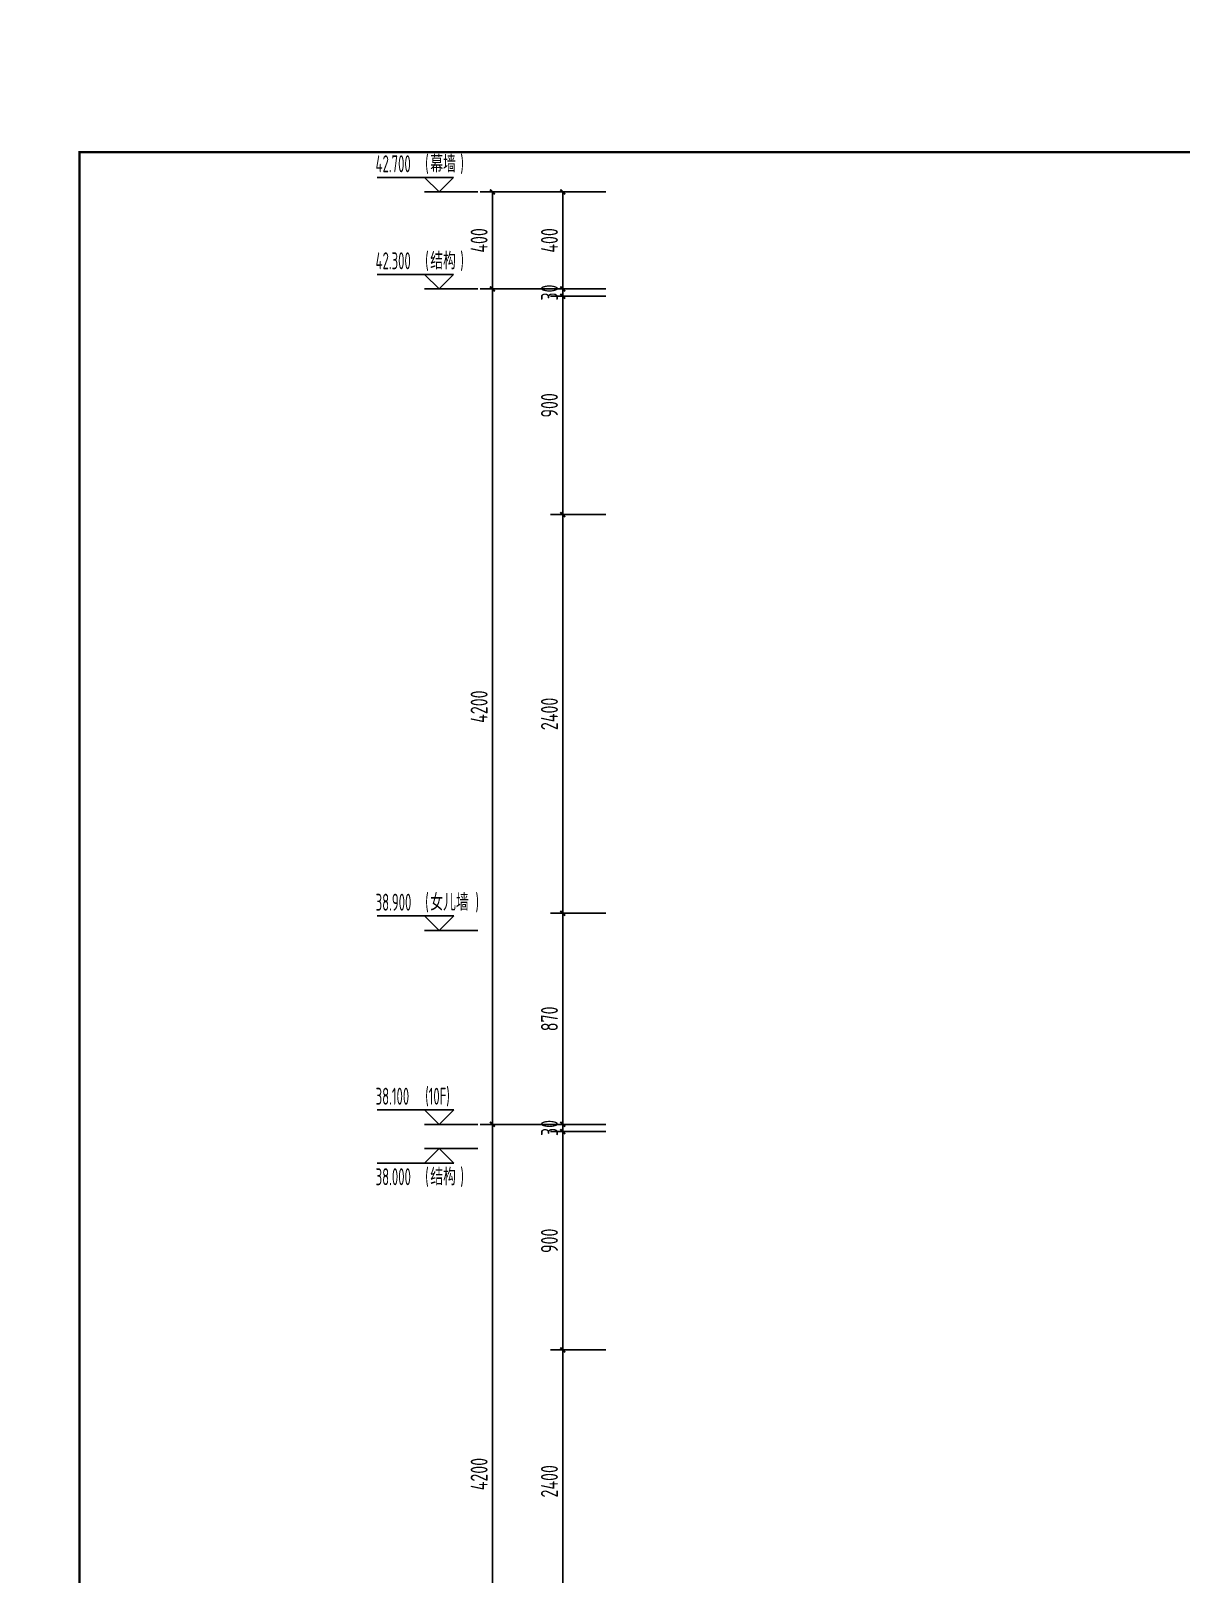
# Model space of a CAD drawing. Extents: x 198753 to 882193, y -399300 to 132460.
# Drawn here: x 342835 to 347578, y -184216 to -177853 of the extents above; entities that cross this region are included whole.
import ezdxf

# ---------------------------------------------------------------- set-up
doc = ezdxf.new("R2010")
doc.units = 0
doc.header["$LTSCALE"] = 1000
doc.header["$MEASUREMENT"] = 0
for name, color, linetype in [('01-标注_尺寸', 124, 'Continuous'), ('01-标注_标高', 200, 'Continuous'), ('02-TEXT_标注', 130, 'Continuous')]:
    doc.layers.add(name, color=color, linetype=linetype)
doc.styles.add('_TCH_DIM', font='ROS1', dxfattribs={"width": 0.8, "bigfont": 'JD'})
doc.styles.add('_TCH_DIM_T3', font='ROS1', dxfattribs={"width": 0.8, "bigfont": 'JD'})
doc.dimstyles.new('_TCH_ARCH&&20', dxfattribs={"dimtxt": 70, "dimasz": 20, "dimexe": 50, "dimexo": 60, "dimgap": 20, "dimtad": 1, "dimdec": 0, "dimzin": 0, "dimdsep": 46, "dimtxsty": '_TCH_DIM_T3', "dimblk": 'ARCHTICK', "dimcen": 0.09, "dimclrt": 4, "dimazin": 2, "dimtfac": 1, "dimtdec": 0, "dimtix": 1, "dimtmove": 2, "dimatfit": 3, "dimfxl": 0, "dimtolj": 1, "dimtzin": 0, "dimarcsym": 0})

# ---------------------------------------------------------------- blocks, each defined once
blk = doc.blocks.new('图框-A1+3-4')
for points, const_width in [([(0, 0), (1471, 0), (1471, 594), (0, 594)], 0.05), ([(1396, 584), (25, 584), (25, 10), (1396, 10)], 0.5)]:
    blk.add_lwpolyline(points, close=True, dxfattribs=dict(const_width=const_width))
blk = doc.blocks.new('_ArchTick')
at = {"color": 0, "linetype": 'ByBlock', "const_width": 0.4}
blk.add_lwpolyline([(-0.5, -0.5), (0.5, 0.5)], dxfattribs=at)
blk = doc.blocks.new('*D1804')
at = {"layer": '01-标注_尺寸', "color": 0, "lineweight": -2, "transparency": 16777216}
for p, q in [((345205.9, -183291.7), (344978.3, -183291.7)), ((345028.3, -184375.3), (345028.3, -183291.7)), ((345205.9, -184375.3), (344978.3, -184375.3))]:
    blk.add_line(p, q, dxfattribs=at)
at = {"layer": 'Defpoints', "color": 0, "transparency": 16777216}
for p in [(345028.3, -183291.7), (345265.9, -183291.7), (345265.9, -184375.3)]:
    blk.add_point(p, dxfattribs=at)
at = {"layer": '01-标注_尺寸', "color": 0, "lineweight": -2, "transparency": 16777216, "xscale": 20, "yscale": 20, "zscale": 20}
for p, rotation in [((345028.3, -183291.7), 90), ((345028.3, -184375.3), 270)]:
    blk.add_blockref('_ArchTick', p, dxfattribs=dict(at, rotation=rotation))
at = {"layer": '01-标注_尺寸', "color": 4, "transparency": 16777216, "insert": (344973.3, -183833.5), "char_height": 70, "attachment_point": 5, "rotation": 90, "style": '_TCH_DIM_T3'}
blk.add_mtext('\\A1;2400', dxfattribs=at)
blk = doc.blocks.new('*D1805')
at = {"layer": '01-标注_尺寸', "color": 0, "lineweight": -2, "transparency": 16777216}
for p, q in [((345205.9, -182391.7), (344978.3, -182391.7)), ((345028.3, -183291.7), (345028.3, -182391.7)), ((345205.9, -183291.7), (344978.3, -183291.7))]:
    blk.add_line(p, q, dxfattribs=at)
at = {"layer": 'Defpoints', "color": 0, "transparency": 16777216}
for p in [(345028.3, -182391.7), (345265.9, -182391.7), (345265.9, -183291.7)]:
    blk.add_point(p, dxfattribs=at)
at = {"layer": '01-标注_尺寸', "color": 0, "lineweight": -2, "transparency": 16777216, "xscale": 20, "yscale": 20, "zscale": 20}
for p, rotation in [((345028.3, -182391.7), 90), ((345028.3, -183291.7), 270)]:
    blk.add_blockref('_ArchTick', p, dxfattribs=dict(at, rotation=rotation))
at = {"layer": '01-标注_尺寸', "color": 4, "transparency": 16777216, "insert": (344973.3, -182841.7), "char_height": 70, "attachment_point": 5, "rotation": 90, "style": '_TCH_DIM_T3'}
blk.add_mtext('\\A1;900', dxfattribs=at)
blk = doc.blocks.new('*D1806')
at = {"layer": '01-标注_尺寸', "color": 0, "lineweight": -2, "transparency": 16777216}
for p, q in [((345205.9, -182361.7), (344978.3, -182361.7)), ((345028.3, -182361.7), (345028.3, -182341.7)), ((345028.3, -182391.7), (345028.3, -182361.7)), ((345205.9, -182391.7), (344978.3, -182391.7)), ((345028.3, -182391.7), (345028.3, -182411.7))]:
    blk.add_line(p, q, dxfattribs=at)
at = {"layer": 'Defpoints', "color": 0, "transparency": 16777216}
for p in [(345028.3, -182361.7), (345265.9, -182361.7), (345265.9, -182391.7)]:
    blk.add_point(p, dxfattribs=at)
at = {"layer": '01-标注_尺寸', "color": 0, "lineweight": -2, "transparency": 16777216, "xscale": 20, "yscale": 20, "zscale": 20}
for p, rotation in [((345028.3, -182361.7), 270), ((345028.3, -182391.7), 90)]:
    blk.add_blockref('_ArchTick', p, dxfattribs=dict(at, rotation=rotation))
at = {"layer": '01-标注_尺寸', "color": 4, "transparency": 16777216, "insert": (344973.3, -182376.7), "char_height": 70, "attachment_point": 5, "rotation": 90, "style": '_TCH_DIM_T3'}
blk.add_mtext('\\A1;30', dxfattribs=at)
blk = doc.blocks.new('*D1807')
at = {"layer": '01-标注_尺寸', "color": 0, "lineweight": -2, "transparency": 16777216}
for p, q in [((345205.9, -181491.5), (344978.3, -181491.5)), ((345028.3, -182361.7), (345028.3, -181491.5)), ((345205.9, -182361.7), (344978.3, -182361.7))]:
    blk.add_line(p, q, dxfattribs=at)
at = {"layer": 'Defpoints', "color": 0, "transparency": 16777216}
for p in [(345028.3, -181491.5), (345265.9, -181491.5), (345265.9, -182361.7)]:
    blk.add_point(p, dxfattribs=at)
at = {"layer": '01-标注_尺寸', "color": 0, "lineweight": -2, "transparency": 16777216, "xscale": 20, "yscale": 20, "zscale": 20}
for p, rotation in [((345028.3, -181491.5), 90), ((345028.3, -182361.7), 270)]:
    blk.add_blockref('_ArchTick', p, dxfattribs=dict(at, rotation=rotation))
at = {"layer": '01-标注_尺寸', "color": 4, "transparency": 16777216, "insert": (344973.3, -181926.6), "char_height": 70, "attachment_point": 5, "rotation": 90, "style": '_TCH_DIM_T3'}
blk.add_mtext('\\A1;870', dxfattribs=at)
blk = doc.blocks.new('*D1808')
at = {"layer": '01-标注_尺寸', "color": 0, "lineweight": -2, "transparency": 16777216}
for p, q in [((345205.9, -179847), (344978.3, -179847)), ((345028.3, -181491.5), (345028.3, -179847)), ((345205.9, -181491.5), (344978.3, -181491.5))]:
    blk.add_line(p, q, dxfattribs=at)
at = {"layer": 'Defpoints', "color": 0, "transparency": 16777216}
for p in [(345028.3, -179847), (345265.9, -179847), (345265.9, -181491.5)]:
    blk.add_point(p, dxfattribs=at)
at = {"layer": '01-标注_尺寸', "color": 0, "lineweight": -2, "transparency": 16777216, "xscale": 20, "yscale": 20, "zscale": 20}
for p, rotation in [((345028.3, -179847), 90), ((345028.3, -181491.5), 270)]:
    blk.add_blockref('_ArchTick', p, dxfattribs=dict(at, rotation=rotation))
at = {"layer": '01-标注_尺寸', "color": 4, "transparency": 16777216, "insert": (344973.3, -180669.3), "char_height": 70, "attachment_point": 5, "rotation": 90, "style": '_TCH_DIM_T3'}
blk.add_mtext('\\A1;2400', dxfattribs=at)
blk = doc.blocks.new('*D1809')
at = {"layer": '01-标注_尺寸', "color": 0, "lineweight": -2, "transparency": 16777216}
for p, q in [((345205.9, -178947), (344978.3, -178947)), ((345028.3, -179847), (345028.3, -178947)), ((345205.9, -179847), (344978.3, -179847))]:
    blk.add_line(p, q, dxfattribs=at)
at = {"layer": 'Defpoints', "color": 0, "transparency": 16777216}
for p in [(345028.3, -178947), (345265.9, -178947), (345265.9, -179847)]:
    blk.add_point(p, dxfattribs=at)
at = {"layer": '01-标注_尺寸', "color": 0, "lineweight": -2, "transparency": 16777216, "xscale": 20, "yscale": 20, "zscale": 20}
for p, rotation in [((345028.3, -178947), 90), ((345028.3, -179847), 270)]:
    blk.add_blockref('_ArchTick', p, dxfattribs=dict(at, rotation=rotation))
at = {"layer": '01-标注_尺寸', "color": 4, "transparency": 16777216, "insert": (344973.3, -179397), "char_height": 70, "attachment_point": 5, "rotation": 90, "style": '_TCH_DIM_T3'}
blk.add_mtext('\\A1;900', dxfattribs=at)
blk = doc.blocks.new('*D1810')
at = {"layer": '01-标注_尺寸', "color": 0, "lineweight": -2, "transparency": 16777216}
for p, q in [((345205.9, -178917), (344978.3, -178917)), ((345028.3, -178917), (345028.3, -178897)), ((345028.3, -178947), (345028.3, -178917)), ((345205.9, -178947), (344978.3, -178947)), ((345028.3, -178947), (345028.3, -178967))]:
    blk.add_line(p, q, dxfattribs=at)
at = {"layer": 'Defpoints', "color": 0, "transparency": 16777216}
for p in [(345028.3, -178917), (345265.9, -178917), (345265.9, -178947)]:
    blk.add_point(p, dxfattribs=at)
at = {"layer": '01-标注_尺寸', "color": 0, "lineweight": -2, "transparency": 16777216, "xscale": 20, "yscale": 20, "zscale": 20}
for p, rotation in [((345028.3, -178917), 270), ((345028.3, -178947), 90)]:
    blk.add_blockref('_ArchTick', p, dxfattribs=dict(at, rotation=rotation))
at = {"layer": '01-标注_尺寸', "color": 4, "transparency": 16777216, "insert": (344973.3, -178932), "char_height": 70, "attachment_point": 5, "rotation": 90, "style": '_TCH_DIM_T3'}
blk.add_mtext('\\A1;30', dxfattribs=at)
blk = doc.blocks.new('*D1811')
at = {"layer": '01-标注_尺寸', "color": 0, "lineweight": -2, "transparency": 16777216}
for p, q in [((345205.9, -178517), (344978.3, -178517)), ((345028.3, -178917), (345028.3, -178517)), ((345205.9, -178917), (344978.3, -178917))]:
    blk.add_line(p, q, dxfattribs=at)
at = {"layer": 'Defpoints', "color": 0, "transparency": 16777216}
for p in [(345028.3, -178517), (345265.9, -178517), (345265.9, -178917)]:
    blk.add_point(p, dxfattribs=at)
at = {"layer": '01-标注_尺寸', "color": 0, "lineweight": -2, "transparency": 16777216, "xscale": 20, "yscale": 20, "zscale": 20}
for p, rotation in [((345028.3, -178517), 90), ((345028.3, -178917), 270)]:
    blk.add_blockref('_ArchTick', p, dxfattribs=dict(at, rotation=rotation))
at = {"layer": '01-标注_尺寸', "color": 4, "transparency": 16777216, "insert": (344973.3, -178717), "char_height": 70, "attachment_point": 5, "rotation": 90, "style": '_TCH_DIM_T3'}
blk.add_mtext('\\A1;400', dxfattribs=at)
blk = doc.blocks.new('*D1816')
at = {"layer": '01-标注_尺寸', "color": 0, "lineweight": -2, "transparency": 16777216}
for p, q in [((345205.9, -178917), (344688.3, -178917)), ((344738.3, -182361.7), (344738.3, -178917)), ((345205.9, -182361.7), (344688.3, -182361.7))]:
    blk.add_line(p, q, dxfattribs=at)
at = {"layer": 'Defpoints', "color": 0, "transparency": 16777216}
for p in [(344738.3, -178917), (345265.9, -178917), (345265.9, -182361.7)]:
    blk.add_point(p, dxfattribs=at)
at = {"layer": '01-标注_尺寸', "color": 0, "lineweight": -2, "transparency": 16777216, "xscale": 20, "yscale": 20, "zscale": 20}
for p, rotation in [((344738.3, -178917), 90), ((344738.3, -182361.7), 270)]:
    blk.add_blockref('_ArchTick', p, dxfattribs=dict(at, rotation=rotation))
at = {"layer": '01-标注_尺寸', "color": 4, "transparency": 16777216, "insert": (344683.3, -180639.4), "char_height": 70, "attachment_point": 5, "rotation": 90, "style": '_TCH_DIM_T3'}
blk.add_mtext('\\A1;4200', dxfattribs=at)
blk = doc.blocks.new('*D1817')
at = {"layer": '01-标注_尺寸', "color": 0, "lineweight": -2, "transparency": 16777216}
for p, q in [((345205.9, -178517), (344688.3, -178517)), ((344738.3, -178917), (344738.3, -178517)), ((345205.9, -178917), (344688.3, -178917))]:
    blk.add_line(p, q, dxfattribs=at)
at = {"layer": 'Defpoints', "color": 0, "transparency": 16777216}
for p in [(344738.3, -178517), (345265.9, -178517), (345265.9, -178917)]:
    blk.add_point(p, dxfattribs=at)
at = {"layer": '01-标注_尺寸', "color": 0, "lineweight": -2, "transparency": 16777216, "xscale": 20, "yscale": 20, "zscale": 20}
for p, rotation in [((344738.3, -178517), 90), ((344738.3, -178917), 270)]:
    blk.add_blockref('_ArchTick', p, dxfattribs=dict(at, rotation=rotation))
at = {"layer": '01-标注_尺寸', "color": 4, "transparency": 16777216, "insert": (344683.3, -178717), "char_height": 70, "attachment_point": 5, "rotation": 90, "style": '_TCH_DIM_T3'}
blk.add_mtext('\\A1;400', dxfattribs=at)
blk = doc.blocks.new('*D1821')
at = {"layer": '01-标注_尺寸', "color": 0, "lineweight": -2, "transparency": 16777216}
for p, q in [((345205.9, -182361.7), (344688.3, -182361.7)), ((344738.3, -185245.8), (344738.3, -182361.7)), ((345205.9, -185245.8), (344688.3, -185245.8))]:
    blk.add_line(p, q, dxfattribs=at)
at = {"layer": 'Defpoints', "color": 0, "transparency": 16777216}
for p in [(344738.3, -182361.7), (345265.9, -182361.7), (345265.9, -185245.8)]:
    blk.add_point(p, dxfattribs=at)
at = {"layer": '01-标注_尺寸', "color": 0, "lineweight": -2, "transparency": 16777216, "xscale": 20, "yscale": 20, "zscale": 20}
for p, rotation in [((344738.3, -182361.7), 90), ((344738.3, -185245.8), 270)]:
    blk.add_blockref('_ArchTick', p, dxfattribs=dict(at, rotation=rotation))
at = {"layer": '01-标注_尺寸', "color": 4, "transparency": 16777216, "insert": (344683.3, -183803.7), "char_height": 70, "attachment_point": 5, "rotation": 90, "style": '_TCH_DIM_T3'}
blk.add_mtext('\\A1;4200', dxfattribs=at)

msp = doc.modelspace()

# ---------------------------------------------------------------- linework, layer by layer
at = {"layer": '01-标注_标高'}
for p, q in [((344578.3, -178457), (344262.4, -178457)), ((344518.3, -178517), (344458.3, -178457)), ((344518.3, -178517), (344578.3, -178457)), ((344678.3, -178517), (344458.3, -178517)), ((344578.3, -178857), (344262.4, -178857)), ((344518.3, -178917), (344458.3, -178857)), ((344518.3, -178917), (344578.3, -178857)), ((344678.3, -178917), (344458.3, -178917)), ((344578.4, -181501.7), (344262.6, -181501.7)), ((344518.4, -181561.7), (344458.4, -181501.7)), ((344518.4, -181561.7), (344578.4, -181501.7)), ((344678.4, -181561.7), (344458.4, -181561.7)), ((344578.4, -182301.7), (344262.6, -182301.7)), ((344518.4, -182361.7), (344458.4, -182301.7)), ((344518.4, -182361.7), (344578.4, -182301.7)), ((344678.4, -182361.7), (344458.4, -182361.7)), ((344518.4, -182461.7), (344458.4, -182521.7)), ((344678.4, -182461.7), (344458.4, -182461.7)), ((344518.4, -182461.7), (344578.4, -182521.7)), ((344578.4, -182521.7), (344262.6, -182521.7))]:
    msp.add_line(p, q, dxfattribs=at)

# ---------------------------------------------------------------- block references
at = {"xscale": 20, "yscale": 20, "zscale": 20, "rotation": 270}
msp.add_blockref('图框-A1+3-4', (342835.2, -177853.4), dxfattribs=at)

# ---------------------------------------------------------------- texts
at = {"layer": '02-TEXT_标注', "style": '_TCH_DIM'}
for s, height, width, p in [('(', 70, 0.64, (344461, -178436)), ('幕墙', 69.46, 0.8, (344481.9, -178436)), (')', 70, 0.64, (344606, -178436)), ('42.700', 70, 0.64, (344256.4, -178436)), ('42.300', 70, 0.64, (344256.4, -178836)), ('(', 70, 0.64, (344461, -178836)), ('结构', 69.46, 0.8, (344481.9, -178836)), (')', 70, 0.64, (344606, -178836)), ('38.900', 70, 0.64, (344256.6, -181480.7)), ('(', 70, 0.64, (344461.2, -181480.7)), ('女儿墙', 69.46, 0.8, (344482.1, -181480.7)), (')', 70, 0.64, (344668.3, -181480.7)), ('38.100', 70, 0.64, (344256.6, -182280.7)), ('(10F)', 70, 0.64, (344461.2, -182280.7)), ('38.000', 70, 0.64, (344256.6, -182612.7)), ('(', 70, 0.64, (344461.2, -182612.7)), ('结构', 69.46, 0.8, (344482.1, -182612.7)), (')', 70, 0.64, (344606.2, -182612.7))]:
    msp.add_text(s, height=height, dxfattribs=dict(at, width=width)).set_placement(p)

# ---------------------------------------------------------------- dimensions: what is measured, and where the dimension line sits
at = {"layer": '01-标注_尺寸'}
for p1, p2, distance, picture, middle in [((345265.9, -178917), (345265.9, -178517), 527.6, '*D1817', (344683.3, -178717)), ((345265.9, -178917), (345265.9, -178517), 237.6, '*D1811', (344973.3, -178717)), ((345265.9, -178947), (345265.9, -178917), 237.6, '*D1810', (344973.3, -178932)), ((345265.9, -179847), (345265.9, -178947), 237.6, '*D1809', (344973.3, -179397)), ((345265.9, -182361.7), (345265.9, -181491.5), 237.6, '*D1807', (344973.3, -181926.6)), ((345265.9, -182391.7), (345265.9, -182361.7), 237.6, '*D1806', (344973.3, -182376.7)), ((345265.9, -183291.7), (345265.9, -182391.7), 237.6, '*D1805', (344973.3, -182841.7))]:
    dim = msp.add_aligned_dim(p1=p1, p2=p2, distance=distance, dimstyle='_TCH_ARCH&&20', dxfattribs=at)
    dim.commit()
    dim.dimension.update_dxf_attribs({"geometry": picture, "text_midpoint": middle})
for p1, p2, distance, text, picture, middle in [((345265.9, -182361.7), (345265.9, -178917), 527.6, '4200', '*D1816', (344683.3, -180639.4)), ((345265.9, -181491.5), (345265.9, -179847), 237.6, '2400', '*D1808', (344973.3, -180669.3)), ((345265.9, -185245.8), (345265.9, -182361.7), 527.6, '4200', '*D1821', (344683.3, -183803.7)), ((345265.9, -184375.3), (345265.9, -183291.7), 237.6, '2400', '*D1804', (344973.3, -183833.5))]:
    dim = msp.add_aligned_dim(p1=p1, p2=p2, distance=distance, text=text, dimstyle='_TCH_ARCH&&20', dxfattribs=at)
    dim.commit()
    dim.dimension.update_dxf_attribs({"geometry": picture, "text_midpoint": middle})

doc.saveas('drawing.dxf')
